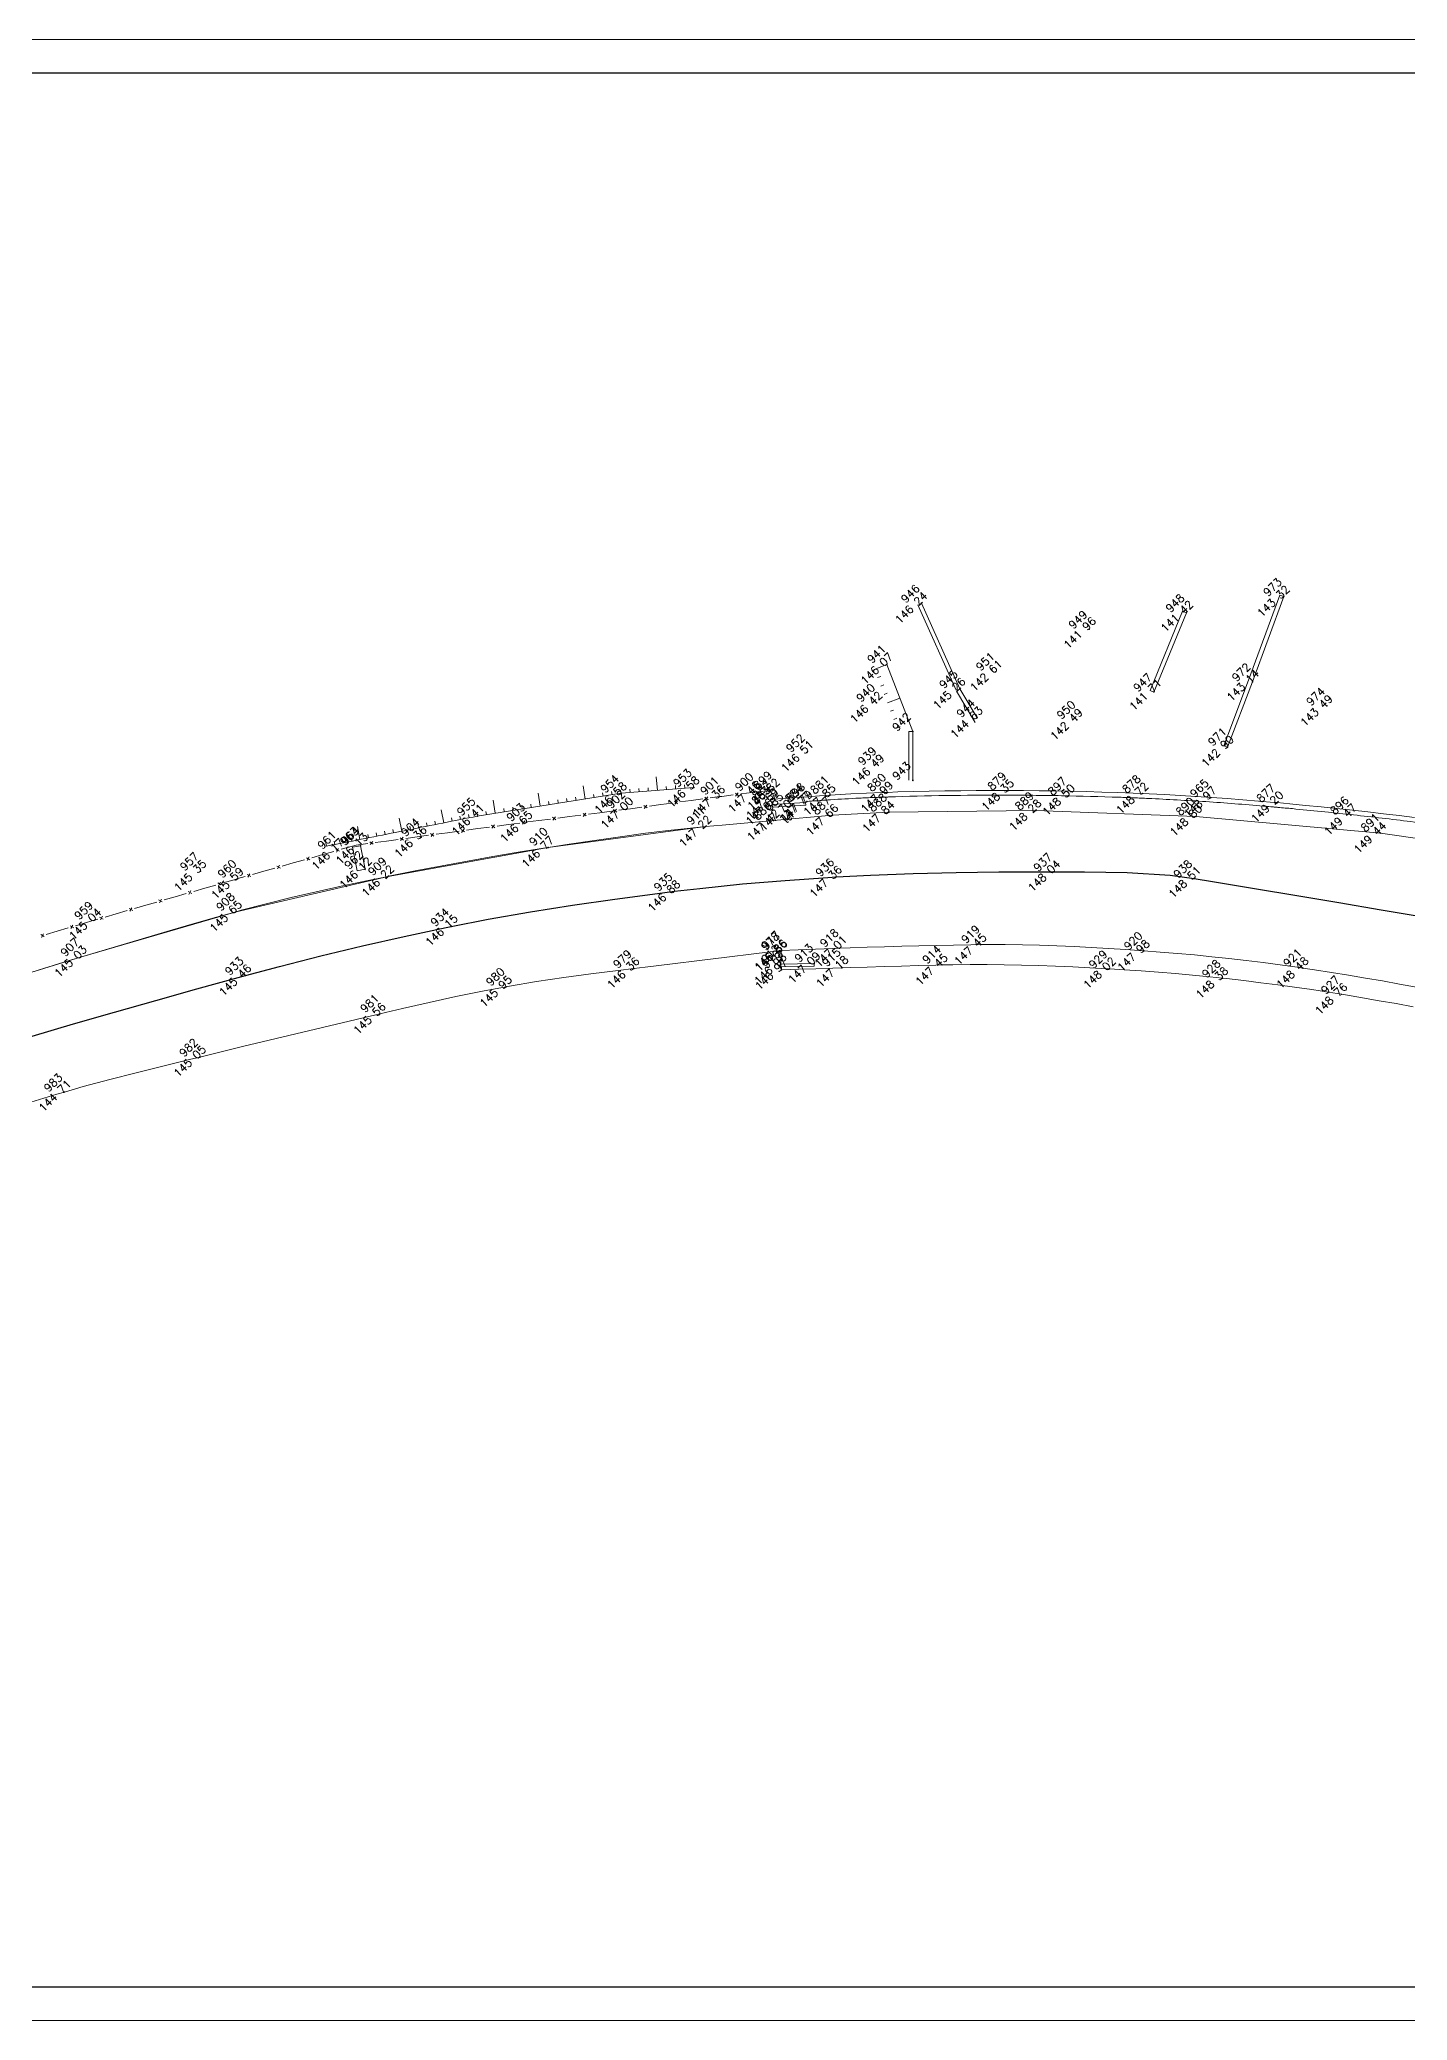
# Model space of a CAD drawing. Header units: millimetres. Extents: x -16 to 1007, y 828 to 1356.
# Drawn here: x 635.6 to 738.1, y 828 to 976.5 of the extents above; entities that cross this region are included whole.
import ezdxf
from ezdxf.enums import TextEntityAlignment as Align

# ---------------------------------------------------------------- set-up
doc = ezdxf.new("R2010")
doc.units = ezdxf.units.MM
doc.header["$LTSCALE"] = 4
for name, pattern in [('CONTINUOUS1', [0, 0, 0]), ('DASHED', [0.75, 0.5, -0.25]), ('DGN2', [8.182077, 4.091038, -4.091038]), ('DGN4', [16.364154, 8.182077, -4.091038, 0, -4.091038])]:
    doc.linetypes.add(name, pattern=pattern)
doc.layers.get('0').update_dxf_attribs({"linetype": 'CONTINUOUS1', "lineweight": 0})
for name, color, linetype, lineweight, true_color in [('1', 1, 'DASHED', 0, 0xff0000), ('52', 2, 'CONTINUOUS1', 0, 0xffff00), ('53', 3, 'CONTINUOUS1', 0, 0x00ff00), ('8', 1, 'CONTINUOUS1', 0, 0xff0000)]:
    doc.layers.add(name, color=color, linetype=linetype, lineweight=lineweight, true_color=true_color)
for name, color, linetype, lineweight in [('10', 7, 'CONTINUOUS1', 0), ('12', 7, 'CONTINUOUS1', 0), ('13', 7, 'CONTINUOUS1', 0), ('2', 7, 'CONTINUOUS1', 0), ('4', 7, 'CONTINUOUS1', 0), ('Level 17', 7, 'Continuous', 0), ('Level 22', 7, 'Continuous', 0)]:
    doc.layers.add(name, color=color, linetype=linetype, lineweight=lineweight)
doc.styles.get("Standard").update_dxf_attribs({"font": 'txt_____.ttf'})

msp = doc.modelspace()

# ---------------------------------------------------------------- linework, layer by layer
at = {"linetype": 'Continuous', "lineweight": 0}
for p, q in [((704.56, 927.82), (701.69, 934.24)), ((705.86, 925.65), (704.56, 927.82)), ((701.04, 924.62), (701.04, 920.96))]:
    msp.add_line(p, q, dxfattribs=at)
for points in [[(724.64, 923.45), (726.5, 928.35), (728.85, 934.73)], [(719.12, 927.58), (721.55, 933.53)]]:
    msp.add_lwpolyline(points, dxfattribs=at)
at = {"layer": '1', "linetype": 'DGN2', "lineweight": 0}
for p, q in [((704.28, 927.71), (701.42, 934.12)), ((705.72, 925.29), (704.31, 927.65)), ((700.74, 924.62), (700.74, 920.96))]:
    msp.add_line(p, q, dxfattribs=at)
for points in [[(724.36, 923.55), (726.22, 928.46), (728.57, 934.84)], [(718.84, 927.7), (721.27, 933.65)]]:
    msp.add_lwpolyline(points, dxfattribs=at)
at = {"layer": '1', "linetype": 'Continuous', "lineweight": 0}
for points in [[(728.85, 934.73), (728.57, 934.84)], [(721.55, 933.53), (721.27, 933.65)], [(719.12, 927.58), (718.84, 927.7)], [(701.04, 924.62), (700.74, 924.62)], [(724.64, 923.45), (724.36, 923.55)]]:
    msp.add_lwpolyline(points, dxfattribs=at)
at = {"layer": '10', "linetype": 'Continuous', "lineweight": 0}
for p, q in [((683.4, 919.2), (683.16, 919.39)), ((683.19, 919.17), (683.38, 919.42)), ((685.69, 919.51), (685.44, 919.7)), ((685.47, 919.48), (685.66, 919.73)), ((687.97, 919.81), (687.73, 920)), ((687.75, 919.78), (687.94, 920.03)), ((690.26, 920.11), (690.01, 920.29)), ((690.04, 920.08), (690.23, 920.32)), ((671.98, 917.71), (671.73, 917.9)), ((671.76, 917.68), (671.95, 917.93)), ((674.27, 918), (674.02, 918.19)), ((674.05, 917.97), (674.24, 918.22)), ((676.55, 918.29), (676.31, 918.48)), ((676.33, 918.26), (676.52, 918.51)), ((678.84, 918.58), (678.59, 918.77)), ((678.62, 918.56), (678.81, 918.8)), ((681.12, 918.89), (680.87, 919.08)), ((680.9, 918.86), (681.09, 919.11)), ((660.57, 916.17), (660.32, 916.35)), ((660.35, 916.14), (660.54, 916.38)), ((662.85, 916.47), (662.6, 916.66)), ((662.63, 916.44), (662.82, 916.69)), ((665.13, 916.78), (664.88, 916.97)), ((664.91, 916.75), (665.1, 917)), ((667.42, 917.09), (667.17, 917.28)), ((667.2, 917.06), (667.39, 917.31)), ((669.7, 917.4), (669.45, 917.59)), ((669.48, 917.37), (669.67, 917.62)), ((655.83, 915.01), (655.56, 915.16)), ((655.62, 914.95), (655.77, 915.22)), ((658.04, 915.64), (657.77, 915.79)), ((657.83, 915.58), (657.98, 915.85)), ((648.97, 913.05), (649.12, 913.33)), ((651.39, 913.75), (651.12, 913.9)), ((651.18, 913.69), (651.33, 913.96)), ((653.61, 914.38), (653.34, 914.53)), ((653.4, 914.32), (653.55, 914.59)), ((644.75, 911.84), (644.48, 911.99)), ((644.54, 911.78), (644.69, 912.05)), ((646.97, 912.48), (646.69, 912.63)), ((646.75, 912.41), (646.9, 912.69)), ((649.18, 913.12), (648.91, 913.27)), ((640.33, 910.56), (640.05, 910.71)), ((640.11, 910.5), (640.26, 910.77)), ((642.54, 911.2), (642.27, 911.35)), ((642.33, 911.14), (642.48, 911.41)), ((635.91, 909.24), (635.64, 909.39)), ((635.7, 909.18), (635.85, 909.45)), ((638.12, 909.9), (637.84, 910.05)), ((637.91, 909.84), (638.05, 910.11)), ((691.14, 907.17), (691.16, 908.2)), ((691.19, 906.97), (691.2, 906.76))]:
    msp.add_line(p, q, dxfattribs=at)
for points in [[(682.14, 919.14), (683, 919.26)], [(683.57, 919.34), (684.42, 919.45)], [(684.42, 919.45), (685.28, 919.57)], [(685.85, 919.65), (686.53, 919.74), (686.71, 919.76)], [(686.71, 919.76), (687.56, 919.87)], [(688.13, 919.94), (688.99, 920.05)], [(688.99, 920.05), (689.17, 920.07), (689.85, 920.16)], [(690.42, 920.24), (690.62, 920.27)], [(738.67, 918.18), (737.5, 918.32), (736.33, 918.46), (735.17, 918.6), (734, 918.72), (732.83, 918.85), (731.65, 918.97), (730.48, 919.08), (729.31, 919.2), (728.36, 919.29), (728.14, 919.31), (726.97, 919.41), (725.79, 919.5), (724.62, 919.6), (723.45, 919.68), (722.27, 919.76), (721.1, 919.83), (719.92, 919.89), (718.75, 919.95), (718.27, 919.97), (717.57, 920), (716.39, 920.04), (715.22, 920.08), (714.04, 920.12), (712.86, 920.14), (711.69, 920.17), (710.51, 920.18), (709.33, 920.19), (708.19, 920.2), (708.16, 920.2), (706.98, 920.2), (705.8, 920.19), (704.63, 920.18), (703.45, 920.17), (702.27, 920.15), (701.1, 920.12), (699.92, 920.09), (699.13, 920.06), (698.74, 920.04), (697.57, 920), (696.39, 919.94), (695.22, 919.87), (694.82, 919.84), (694.04, 919.79), (692.87, 919.71), (691.7, 919.63), (690.52, 919.55), (690.52, 919.55), (690.52, 919.55)], [(670.72, 917.65), (671.57, 917.76)], [(672.14, 917.84), (673, 917.95)], [(673, 917.95), (673.86, 918.06)], [(674.43, 918.13), (675.29, 918.24)], [(675.29, 918.24), (676.14, 918.35)], [(676.71, 918.42), (677.57, 918.53)], [(677.57, 918.53), (678.43, 918.64)], [(679, 918.72), (679.57, 918.79), (679.86, 918.83)], [(679.86, 918.83), (680.71, 918.94)], [(681.28, 919.02), (682.14, 919.14)], [(690.59, 917.95), (695.02, 918.34), (699.23, 918.58), (710.25, 918.7), (722.27, 918.26), (736.1, 917.01), (748.97, 915.14), (755.19, 913.93), (759.25, 913.17)], [(631.23, 905.42), (638.63, 907.7), (650.3, 911.11), (661.69, 913.76), (673.7, 915.93), (685.5, 917.49)], [(660.73, 916.3), (661.58, 916.41)], [(661.58, 916.41), (662.44, 916.53)], [(663.01, 916.61), (663.87, 916.72)], [(663.87, 916.72), (664.72, 916.84)], [(665.29, 916.92), (666.15, 917.03)], [(666.15, 917.03), (667.01, 917.15)], [(667.58, 917.22), (668.43, 917.34)], [(668.43, 917.34), (669.29, 917.46)], [(669.86, 917.53), (670.72, 917.65)], [(653.75, 914.53), (654.58, 914.77)], [(654.58, 914.77), (655.41, 915)], [(655.97, 915.16), (656.8, 915.4)], [(656.8, 915.4), (657.63, 915.63)], [(658.18, 915.79), (659.02, 916.03)], [(659.02, 916.03), (659.3, 916.11)], [(659.3, 916.11), (660.16, 916.22)], [(649.32, 913.27), (650.15, 913.51)], [(650.15, 913.51), (650.42, 913.59), (650.98, 913.75)], [(651.53, 913.9), (652.37, 914.14)], [(652.37, 914.14), (653.2, 914.38)], [(643.51, 911.59), (644.34, 911.83)], [(644.89, 911.99), (645.72, 912.23)], [(645.72, 912.23), (646.55, 912.47)], [(647.11, 912.63), (647.94, 912.87)], [(647.94, 912.87), (648.77, 913.11)], [(638.26, 910.06), (639.08, 910.31)], [(639.08, 910.31), (639.71, 910.49), (639.91, 910.55)], [(640.47, 910.71), (641.3, 910.95)], [(641.3, 910.95), (642.13, 911.19)], [(642.68, 911.35), (643.51, 911.59)], [(636.05, 909.4), (636.88, 909.65)], [(636.88, 909.65), (637.7, 909.89)], [(691.16, 908.2), (692.45, 908.25), (693.74, 908.3), (695.04, 908.35), (695.55, 908.37), (696.33, 908.4), (697.62, 908.44), (698.91, 908.48), (700.21, 908.52), (701.5, 908.55), (702.79, 908.58), (704.08, 908.6), (705.38, 908.63), (706.13, 908.64), (706.67, 908.65), (707.96, 908.65), (709.26, 908.63), (710.55, 908.6), (711.84, 908.55), (713.13, 908.5), (714.42, 908.43), (715.72, 908.35), (717.01, 908.27), (718.3, 908.18), (718.37, 908.17), (719.59, 908.08), (720.88, 907.98), (722.17, 907.87), (723.46, 907.74), (724.74, 907.61), (726.03, 907.46), (727.31, 907.3), (728.59, 907.13), (729.87, 906.95), (730.29, 906.89), (731.15, 906.75), (732.43, 906.55), (733.71, 906.35), (734.99, 906.13), (736.27, 905.92), (737.54, 905.69), (738.81, 905.45)], [(738.56, 903.99), (737.29, 904.22), (736.02, 904.44), (734.76, 904.66), (733.49, 904.87), (733.19, 904.92), (732.22, 905.07), (730.95, 905.27), (729.67, 905.45), (728.4, 905.63), (727.13, 905.79), (725.85, 905.95), (724.57, 906.1), (724.25, 906.13), (723.3, 906.23), (722.02, 906.36), (720.74, 906.48), (719.46, 906.58), (718.17, 906.68), (716.89, 906.76), (715.78, 906.83), (715.61, 906.84), (714.32, 906.9), (713.04, 906.97), (711.75, 907.02), (710.47, 907.07), (709.18, 907.11), (707.9, 907.14), (706.61, 907.16), (705.33, 907.16), (704.04, 907.14), (703.23, 907.12), (702.76, 907.11), (701.47, 907.07), (700.19, 907.04), (698.9, 907), (697.62, 906.96), (696.34, 906.92), (695.7, 906.9), (695.05, 906.88), (693.77, 906.84), (692.48, 906.8), (691.2, 906.76), (691.2, 906.76), (691.2, 906.76)]]:
    msp.add_lwpolyline(points, dxfattribs=at)
at = {"layer": '10', "linetype": 'Continuous', "lineweight": 13}
for points in [[(690.59, 917.95), (688.67, 917.78), (686.75, 917.61), (685.5, 917.49), (684.83, 917.43), (682.91, 917.23), (680.99, 916.99), (679.08, 916.73), (677.17, 916.46), (675.26, 916.17), (673.7, 915.93), (673.35, 915.87), (671.44, 915.57), (669.54, 915.25), (667.64, 914.91), (665.74, 914.56), (663.85, 914.19), (661.96, 913.82), (661.69, 913.76), (660.06, 913.43), (658.18, 913.03), (656.29, 912.61), (654.41, 912.18), (652.54, 911.71), (650.67, 911.22), (650.3, 911.11), (648.81, 910.69), (646.96, 910.17), (645.1, 909.63), (643.25, 909.08), (641.4, 908.53), (639.55, 907.98), (638.63, 907.7), (637.71, 907.42), (635.86, 906.85), (634.02, 906.29)], [(634.89, 896.83), (636.86, 897.42), (637.42, 897.59), (638.83, 898), (640.81, 898.53), (642.8, 899.04), (644.79, 899.53), (646.79, 900.02), (647.56, 900.21), (648.78, 900.51), (650.78, 901), (652.77, 901.48), (654.77, 901.96), (656.77, 902.44), (658.76, 902.91), (660.76, 903.38), (661.07, 903.46), (662.76, 903.85), (664.76, 904.31), (666.77, 904.75), (668.78, 905.16), (670.54, 905.49), (670.8, 905.53), (672.83, 905.87), (674.86, 906.17), (676.89, 906.45), (678.93, 906.71), (680.11, 906.86), (680.97, 906.96), (683.01, 907.21), (685.04, 907.45), (687.08, 907.7), (689.12, 907.95), (691.16, 908.2), (691.16, 908.2), (691.16, 908.2)]]:
    msp.add_lwpolyline(points, dxfattribs=at)
at = {"layer": '10', "linetype": 'DGN4', "lineweight": 30}
msp.add_lwpolyline([(635.01, 901.79), (638.09, 902.7), (641.17, 903.58), (644.26, 904.46), (647.35, 905.32), (650.45, 906.17), (650.99, 906.32), (653.55, 907.01), (656.65, 907.8), (659.77, 908.54), (662.9, 909.25), (666.04, 909.92), (666.42, 910), (669.2, 910.54), (672.36, 911.1), (675.52, 911.61), (678.7, 912.06), (681.88, 912.48), (683.16, 912.64), (685.07, 912.86), (688.26, 913.19), (691.46, 913.46), (694.66, 913.68), (695.29, 913.72), (697.86, 913.85), (701.07, 913.97), (704.28, 914.05), (707.49, 914.09), (710.7, 914.1), (711.62, 914.1), (713.91, 914.1), (717.12, 914.06), (720.33, 913.85), (722.13, 913.61), (723.5, 913.38), (726.66, 912.85), (729.83, 912.32), (732.99, 911.79), (736.16, 911.26), (739.32, 910.73)], dxfattribs=at)
at = {"layer": '10', "color": 6, "linetype": 'Continuous', "lineweight": 0, "true_color": 0xff00ff}
msp.add_open_spline([(757, 914.7), (756.75, 914.76), (756.33, 914.87), (755.83, 914.99), (755.52, 915.07), (755.36, 915.1), (755.29, 915.12), (755.25, 915.13), (755.23, 915.14), (755.22, 915.14), (755.22, 915.14), (755.21, 915.14), (754.51, 915.31), (753.81, 915.46), (752.4, 915.73), (751.69, 915.85), (750.62, 916.03), (750.26, 916.09), (749.73, 916.18), (749.55, 916.21), (749.35, 916.25), (749.33, 916.25), (749.28, 916.26), (749.26, 916.26), (749.19, 916.27), (749.06, 916.3), (748.93, 916.32), (748.12, 916.46), (747.41, 916.57), (745.27, 916.92), (743.85, 917.14), (742.37, 917.34), (742.33, 917.35), (742.24, 917.36), (742.1, 917.38), (741.79, 917.42), (741.16, 917.51), (739.91, 917.68), (738.83, 917.81), (736.68, 918.08), (735.25, 918.24), (732.38, 918.55), (730.94, 918.7), (729.14, 918.87), (728.78, 918.9), (728.37, 918.94), (728.33, 918.94), (728.24, 918.95), (728.1, 918.96), (727.79, 918.99), (726.8, 919.08), (725.9, 919.15), (723.74, 919.32), (722.3, 919.41), (720.14, 919.53), (719.42, 919.57), (718.51, 919.61), (718.33, 919.62), (717.97, 919.63), (717.43, 919.66), (716.89, 919.68), (715.08, 919.74), (713.64, 919.78), (711.48, 919.82), (710.75, 919.83), (709.67, 919.84), (709.13, 919.85), (708.59, 919.85), (708.32, 919.85), (708.23, 919.85), (708.04, 919.85), (707.95, 919.85), (704.97, 919.85), (702.08, 919.82), (699.18, 919.71), (699.15, 919.71), (699.11, 919.71), (699.04, 919.71), (698.88, 919.7), (698.75, 919.7), (698.48, 919.69), (698.3, 919.68), (697.75, 919.66), (697.39, 919.64), (696.31, 919.59), (695.59, 919.55), (694.87, 919.5), (694.86, 919.5), (694.85, 919.5), (694.85, 919.5), (694.83, 919.5), (694.8, 919.5), (694.72, 919.49), (694.56, 919.48), (694.24, 919.46), (693.74, 919.42), (693.33, 919.39), (693.1, 919.38)], degree=3, knots=[0, 0, 0, 0, 0.011721, 0.020147, 0.02436, 0.026467, 0.02752, 0.028047, 0.02831, 0.028442, 0.028442, 0.028573, 0.028573, 0.062279, 0.062279, 0.095984, 0.095984, 0.112837, 0.112837, 0.121264, 0.121264, 0.122317, 0.122317, 0.12337, 0.12337, 0.125477, 0.12969, 0.12969, 0.163395, 0.163395, 0.230806, 0.230806, 0.232913, 0.232913, 0.23502, 0.239233, 0.247659, 0.264512, 0.298217, 0.298217, 0.365628, 0.365628, 0.433039, 0.433039, 0.449892, 0.449892, 0.451999, 0.451999, 0.454105, 0.458319, 0.466745, 0.50045, 0.50045, 0.567861, 0.567861, 0.601567, 0.601567, 0.609993, 0.609993, 0.61842, 0.635273, 0.635273, 0.702684, 0.702684, 0.736389, 0.736389, 0.753242, 0.761668, 0.761668, 0.765881, 0.765881, 0.770095, 0.770095, 0.904917, 0.904917, 0.90597, 0.90597, 0.907023, 0.90913, 0.913343, 0.913343, 0.921769, 0.921769, 0.938622, 0.938622, 0.972328, 0.972328, 0.972591, 0.972591, 0.972854, 0.972854, 0.973381, 0.974434, 0.976541, 0.980754, 0.98918, 1, 1, 1, 1], dxfattribs=at)
at = {"layer": '12', "linetype": 'Continuous', "lineweight": 0}
msp.add_lwpolyline([(691.45, 918.62, 1), (691.5, 918.67, 1), (691.45, 918.62, 1)], format="xyb", dxfattribs=at)
at = {"layer": '13', "linetype": 'Continuous', "lineweight": 0}
for points in [[(701.67, 934.22, 1), (701.71, 934.26, 1), (701.67, 934.22, 1)], [(728.84, 934.71, 1), (728.87, 934.75, 1), (728.84, 934.71, 1)], [(721.53, 933.52, 1), (721.57, 933.55, 1), (721.53, 933.52, 1)], [(714.25, 932.27, 1), (714.29, 932.31, 1), (714.25, 932.27, 1)], [(699.06, 929.63, 1), (699.1, 929.66, 1), (699.06, 929.63, 1)], [(707.23, 929.07, 1), (707.27, 929.1, 1), (707.23, 929.07, 1)], [(726.49, 928.33, 1), (726.52, 928.37, 1), (726.49, 928.33, 1)], [(698.3, 926.76, 1), (698.33, 926.79, 1), (698.3, 926.76, 1)], [(704.54, 927.8, 1), (704.57, 927.84, 1), (704.54, 927.8, 1)], [(719.1, 927.57, 1), (719.14, 927.6, 1), (719.1, 927.57, 1)], [(705.84, 925.63, 1), (705.87, 925.67, 1), (705.84, 925.63, 1)], [(713.32, 925.48, 1), (713.36, 925.51, 1), (713.32, 925.48, 1)], [(732.07, 926.52, 1), (732.11, 926.55, 1), (732.07, 926.52, 1)], [(693.06, 923.03, 1), (693.1, 923.06, 1), (693.06, 923.03, 1)], [(724.63, 923.43, 1), (724.66, 923.46, 1), (724.63, 923.43, 1)], [(698.44, 922.06, 1), (698.47, 922.09, 1), (698.44, 922.06, 1)], [(679.14, 919.97, 1), (679.18, 920.01, 1), (679.14, 919.97, 1)], [(684.59, 920.41, 1), (684.63, 920.45, 1), (684.59, 920.41, 1)], [(686.51, 919.72, 1), (686.55, 919.76, 1), (686.51, 919.72, 1)], [(689.15, 920.05, 1), (689.19, 920.08, 1), (689.15, 920.05, 1)], [(690.5, 919.53, 1), (690.54, 919.56, 1), (690.5, 919.53, 1)], [(690.6, 920.25, 1), (690.64, 920.28, 1), (690.6, 920.25, 1)], [(692.97, 919.28, 1), (693.01, 919.31, 1), (692.97, 919.28, 1)], [(693.08, 919.36, 1), (693.12, 919.39, 1), (693.08, 919.36, 1)], [(694.8, 919.83, 1), (694.84, 919.86, 1), (694.8, 919.83, 1)], [(699.11, 920.04, 1), (699.15, 920.07, 1), (699.11, 920.04, 1)], [(708.17, 920.18, 1), (708.21, 920.21, 1), (708.17, 920.18, 1)], [(712.7, 919.78, 1), (712.73, 919.82, 1), (712.7, 919.78, 1)], [(718.26, 919.95, 1), (718.29, 919.99, 1), (718.26, 919.95, 1)], [(723.35, 919.64, 1), (723.38, 919.68, 1), (723.35, 919.64, 1)], [(728.34, 919.27, 1), (728.38, 919.3, 1), (728.34, 919.27, 1)], [(668.37, 918.26, 1), (668.4, 918.3, 1), (668.37, 918.26, 1)], [(672.06, 917.81, 1), (672.09, 917.85, 1), (672.06, 917.81, 1)], [(679.55, 918.77, 1), (679.59, 918.81, 1), (679.55, 918.77, 1)], [(690.47, 919.12, 1), (690.51, 919.15, 1), (690.47, 919.12, 1)], [(690.57, 917.94, 1), (690.61, 917.97, 1), (690.57, 917.94, 1)], [(691.46, 918.63, 1), (691.49, 918.66, 1), (691.46, 918.63, 1)], [(695, 918.32, 1), (695.03, 918.36, 1), (695, 918.32, 1)], [(699.21, 918.56, 1), (699.25, 918.6, 1), (699.21, 918.56, 1)], [(710.23, 918.68, 1), (710.27, 918.72, 1), (710.23, 918.68, 1)], [(722.25, 918.24, 1), (722.29, 918.28, 1), (722.25, 918.24, 1)], [(733.86, 918.34, 1), (733.9, 918.38, 1), (733.86, 918.34, 1)], [(664.14, 916.68, 1), (664.18, 916.71, 1), (664.14, 916.68, 1)], [(685.48, 917.48, 1), (685.51, 917.51, 1), (685.48, 917.48, 1)], [(736.09, 916.99, 1), (736.12, 917.03, 1), (736.09, 916.99, 1)], [(657.85, 915.68, 1), (657.89, 915.72, 1), (657.85, 915.68, 1)], [(659.61, 916.04, 1), (659.64, 916.08, 1), (659.61, 916.04, 1)], [(673.68, 915.91, 1), (673.72, 915.95, 1), (673.68, 915.91, 1)], [(647.61, 914.14, 1), (647.64, 914.18, 1), (647.61, 914.14, 1)], [(650.4, 913.57, 1), (650.43, 913.6, 1), (650.4, 913.57, 1)], [(659.94, 914.27, 1), (659.98, 914.3, 1), (659.94, 914.27, 1)], [(661.68, 913.75, 1), (661.71, 913.78, 1), (661.68, 913.75, 1)], [(695.27, 913.7, 1), (695.31, 913.74, 1), (695.27, 913.7, 1)], [(711.61, 914.08, 1), (711.64, 914.12, 1), (711.61, 914.08, 1)], [(722.11, 913.59, 1), (722.15, 913.62, 1), (722.11, 913.59, 1)], [(683.14, 912.62, 1), (683.17, 912.65, 1), (683.14, 912.62, 1)], [(639.69, 910.48, 1), (639.73, 910.51, 1), (639.69, 910.48, 1)], [(650.28, 911.1, 1), (650.32, 911.13, 1), (650.28, 911.1, 1)], [(666.4, 909.98, 1), (666.43, 910.01, 1), (666.4, 909.98, 1)], [(638.62, 907.68, 1), (638.65, 907.72, 1), (638.62, 907.68, 1)], [(691.14, 908.18, 1), (691.18, 908.21, 1), (691.14, 908.18, 1)], [(691.17, 908.15, 1), (691.21, 908.19, 1), (691.17, 908.15, 1)], [(695.53, 908.35, 1), (695.57, 908.38, 1), (695.53, 908.35, 1)], [(706.11, 908.62, 1), (706.15, 908.66, 1), (706.11, 908.62, 1)], [(718.35, 908.16, 1), (718.38, 908.19, 1), (718.35, 908.16, 1)], [(650.97, 906.3, 1), (651.01, 906.34, 1), (650.97, 906.3, 1)], [(680.09, 906.84, 1), (680.13, 906.87, 1), (680.09, 906.84, 1)], [(691.12, 907.15, 1), (691.15, 907.19, 1), (691.12, 907.15, 1)], [(691.18, 906.74, 1), (691.21, 906.78, 1), (691.18, 906.74, 1)], [(693.62, 907.22, 1), (693.66, 907.25, 1), (693.62, 907.22, 1)], [(695.69, 906.88, 1), (695.72, 906.92, 1), (695.69, 906.88, 1)], [(703.21, 907.11, 1), (703.24, 907.14, 1), (703.21, 907.11, 1)], [(715.76, 906.81, 1), (715.79, 906.85, 1), (715.76, 906.81, 1)], [(724.23, 906.11, 1), (724.27, 906.15, 1), (724.23, 906.11, 1)], [(730.27, 906.87, 1), (730.3, 906.9, 1), (730.27, 906.87, 1)], [(670.53, 905.47, 1), (670.56, 905.5, 1), (670.53, 905.47, 1)], [(733.18, 904.9, 1), (733.21, 904.93, 1), (733.18, 904.9, 1)], [(661.06, 903.44, 1), (661.09, 903.47, 1), (661.06, 903.44, 1)], [(647.55, 900.19, 1), (647.58, 900.23, 1), (647.55, 900.19, 1)], [(637.4, 897.57, 1), (637.43, 897.6, 1), (637.4, 897.57, 1)]]:
    msp.add_lwpolyline(points, format="xyb", dxfattribs=at)
at = {"layer": '2', "linetype": 'Continuous', "lineweight": 0}
for p, q in [((659.03, 915.95), (659.62, 916.06)), ((659.37, 914.17), (659.03, 915.95)), ((659.96, 914.29), (659.62, 916.06))]:
    msp.add_line(p, q, dxfattribs=at)
for points in [[(690.49, 919.14), (692.99, 919.29)], [(692.99, 919.29), (693.01, 919.09)], [(690.49, 919.14), (690.51, 918.94)], [(690.51, 918.94), (693.01, 919.09)], [(659.96, 914.29), (659.37, 914.17)], [(691.14, 907.17), (693.64, 907.24)], [(691.14, 907.17), (691.14, 906.97)], [(691.14, 906.97), (693.65, 907.04)], [(693.64, 907.24), (693.65, 907.04)]]:
    msp.add_lwpolyline(points, dxfattribs=at)
at = {"layer": '4', "linetype": 'Continuous', "lineweight": 0}
for p, q in [((679.16, 919.99), (668.38, 918.28)), ((684.61, 920.43), (679.16, 919.99))]:
    msp.add_line(p, q, dxfattribs=at)
for points in [[(699.08, 929.65), (698.15, 929.28)], [(699.08, 929.65), (701.04, 924.62)], [(698.63, 928.75), (698.39, 928.66)], [(698.87, 928.12), (698.64, 928.03)], [(699.12, 927.49), (698.88, 927.4)], [(700.06, 927.13), (699.13, 926.77)], [(699.6, 926.23), (699.37, 926.14)], [(699.85, 925.61), (699.62, 925.52)], [(700.09, 924.98), (699.86, 924.89)], [(681.88, 920.21), (681.8, 921.21)], [(669.73, 918.49), (669.57, 919.48)], [(673.1, 919.03), (672.94, 920.01)], [(673.77, 919.13), (673.73, 919.38)], [(674.45, 919.24), (674.41, 919.49)], [(675.12, 919.35), (675.08, 919.59)], [(675.79, 919.45), (675.75, 919.7)], [(676.47, 919.56), (676.31, 920.55)], [(677.14, 919.67), (677.1, 919.91)], [(677.81, 919.77), (677.77, 920.02)], [(678.49, 919.88), (678.45, 920.13)], [(679.84, 920.04), (679.82, 920.29)], [(680.52, 920.1), (680.5, 920.35)], [(681.2, 920.15), (681.18, 920.4)], [(682.57, 920.26), (682.55, 920.51)], [(683.25, 920.32), (683.23, 920.57)], [(683.93, 920.38), (683.91, 920.62)], [(668.38, 918.28), (668.06, 918.21), (667.74, 918.15), (667.41, 918.09), (667.09, 918.02), (666.77, 917.96), (666.44, 917.89), (666.12, 917.83), (665.8, 917.76), (665.48, 917.7), (665.15, 917.63), (664.83, 917.57), (664.51, 917.5), (664.18, 917.44), (663.86, 917.38), (663.54, 917.31), (663.21, 917.25), (662.89, 917.18), (662.73, 917.15), (662.57, 917.12), (662.24, 917.05), (661.92, 916.99), (661.6, 916.92), (661.27, 916.86), (660.95, 916.8), (660.84, 916.77), (660.63, 916.73), (660.3, 916.67), (659.98, 916.6), (659.66, 916.54), (659.33, 916.47), (659.01, 916.41), (658.69, 916.34), (658.36, 916.28), (658.04, 916.22), (657.72, 916.15), (657.39, 916.09), (657.07, 916.02), (657.07, 916.02), (657.07, 916.02)], [(662.73, 917.15), (662.53, 918.13)], [(664.61, 917.53), (664.56, 917.77)], [(665.24, 917.65), (665.19, 917.9)], [(665.87, 917.78), (665.67, 918.76)], [(666.5, 917.9), (666.45, 918.15)], [(667.13, 918.03), (667.08, 918.27)], [(667.76, 918.15), (667.71, 918.4)], [(669.06, 918.39), (669.02, 918.63)], [(670.4, 918.6), (670.37, 918.85)], [(671.08, 918.71), (671.04, 918.95)], [(671.75, 918.81), (671.71, 919.06)], [(672.43, 918.92), (672.39, 919.17)], [(657.07, 916.02), (657.02, 916.27)], [(657.7, 916.15), (657.65, 916.39)], [(658.33, 916.27), (658.28, 916.52)], [(658.96, 916.4), (658.91, 916.64)], [(659.58, 916.52), (659.39, 917.5)], [(660.21, 916.65), (660.16, 916.89)], [(660.84, 916.77), (660.79, 917.02)], [(661.47, 916.9), (661.42, 917.14)], [(662.1, 917.02), (662.05, 917.27)], [(663.36, 917.28), (663.31, 917.52)], [(663.98, 917.4), (663.94, 917.65)]]:
    msp.add_lwpolyline(points, dxfattribs=at)
at = {"layer": '52', "linetype": 'Continuous', "lineweight": 0}
for points in [[(689.15, 920.05, 1), (689.19, 920.08, 1), (689.15, 920.05, 1)], [(690.5, 919.53, 1), (690.54, 919.56, 1), (690.5, 919.53, 1)], [(690.6, 920.25, 1), (690.64, 920.28, 1), (690.6, 920.25, 1)], [(692.97, 919.28, 1), (693.01, 919.31, 1), (692.97, 919.28, 1)], [(693.08, 919.36, 1), (693.12, 919.39, 1), (693.08, 919.36, 1)], [(694.8, 919.83, 1), (694.84, 919.86, 1), (694.8, 919.83, 1)], [(699.11, 920.04, 1), (699.15, 920.07, 1), (699.11, 920.04, 1)], [(708.17, 920.18, 1), (708.21, 920.21, 1), (708.17, 920.18, 1)], [(712.7, 919.78, 1), (712.73, 919.82, 1), (712.7, 919.78, 1)], [(718.26, 919.95, 1), (718.29, 919.99, 1), (718.26, 919.95, 1)], [(728.34, 919.27, 1), (728.38, 919.3, 1), (728.34, 919.27, 1)], [(690.47, 919.12, 1), (690.51, 919.15, 1), (690.47, 919.12, 1)], [(690.57, 917.94, 1), (690.61, 917.97, 1), (690.57, 917.94, 1)], [(691.46, 918.63, 1), (691.49, 918.66, 1), (691.46, 918.63, 1)], [(695, 918.32, 1), (695.03, 918.36, 1), (695, 918.32, 1)], [(699.21, 918.56, 1), (699.25, 918.6, 1), (699.21, 918.56, 1)], [(710.23, 918.68, 1), (710.27, 918.72, 1), (710.23, 918.68, 1)], [(722.25, 918.24, 1), (722.29, 918.28, 1), (722.25, 918.24, 1)], [(733.86, 918.34, 1), (733.9, 918.38, 1), (733.86, 918.34, 1)], [(736.09, 916.99, 1), (736.12, 917.03, 1), (736.09, 916.99, 1)]]:
    msp.add_lwpolyline(points, format="xyb", dxfattribs=at)
at = {"layer": '53', "linetype": 'Continuous', "lineweight": 0}
for points in [[(701.67, 934.22, 1), (701.71, 934.26, 1), (701.67, 934.22, 1)], [(728.84, 934.71, 1), (728.87, 934.75, 1), (728.84, 934.71, 1)], [(721.53, 933.52, 1), (721.57, 933.55, 1), (721.53, 933.52, 1)], [(714.25, 932.27, 1), (714.29, 932.31, 1), (714.25, 932.27, 1)], [(699.06, 929.63, 1), (699.1, 929.66, 1), (699.06, 929.63, 1)], [(707.23, 929.07, 1), (707.27, 929.1, 1), (707.23, 929.07, 1)], [(726.49, 928.33, 1), (726.52, 928.37, 1), (726.49, 928.33, 1)], [(698.3, 926.76, 1), (698.33, 926.79, 1), (698.3, 926.76, 1)], [(704.54, 927.8, 1), (704.57, 927.84, 1), (704.54, 927.8, 1)], [(719.1, 927.57, 1), (719.14, 927.6, 1), (719.1, 927.57, 1)], [(705.84, 925.63, 1), (705.87, 925.67, 1), (705.84, 925.63, 1)], [(713.32, 925.48, 1), (713.36, 925.51, 1), (713.32, 925.48, 1)], [(732.07, 926.52, 1), (732.11, 926.55, 1), (732.07, 926.52, 1)], [(701.02, 924.61, 1), (701.06, 924.64, 1), (701.02, 924.61, 1)], [(693.06, 923.03, 1), (693.1, 923.06, 1), (693.06, 923.03, 1)], [(724.63, 923.43, 1), (724.66, 923.46, 1), (724.63, 923.43, 1)], [(698.44, 922.06, 1), (698.47, 922.09, 1), (698.44, 922.06, 1)], [(701.02, 920.94, 1), (701.06, 920.98, 1), (701.02, 920.94, 1)], [(679.14, 919.97, 1), (679.18, 920.01, 1), (679.14, 919.97, 1)], [(684.59, 920.41, 1), (684.63, 920.45, 1), (684.59, 920.41, 1)], [(686.51, 919.72, 1), (686.55, 919.76, 1), (686.51, 919.72, 1)], [(723.35, 919.64, 1), (723.38, 919.68, 1), (723.35, 919.64, 1)], [(668.37, 918.26, 1), (668.4, 918.3, 1), (668.37, 918.26, 1)], [(672.06, 917.81, 1), (672.09, 917.85, 1), (672.06, 917.81, 1)], [(679.55, 918.77, 1), (679.59, 918.81, 1), (679.55, 918.77, 1)], [(664.14, 916.68, 1), (664.18, 916.71, 1), (664.14, 916.68, 1)], [(685.48, 917.48, 1), (685.51, 917.51, 1), (685.48, 917.48, 1)], [(657.85, 915.68, 1), (657.89, 915.72, 1), (657.85, 915.68, 1)], [(659.61, 916.04, 1), (659.64, 916.08, 1), (659.61, 916.04, 1)], [(673.68, 915.91, 1), (673.72, 915.95, 1), (673.68, 915.91, 1)], [(647.61, 914.14, 1), (647.64, 914.18, 1), (647.61, 914.14, 1)], [(650.4, 913.57, 1), (650.43, 913.6, 1), (650.4, 913.57, 1)], [(659.94, 914.27, 1), (659.98, 914.3, 1), (659.94, 914.27, 1)], [(661.68, 913.75, 1), (661.71, 913.78, 1), (661.68, 913.75, 1)], [(695.27, 913.7, 1), (695.31, 913.74, 1), (695.27, 913.7, 1)], [(711.61, 914.08, 1), (711.64, 914.12, 1), (711.61, 914.08, 1)], [(722.11, 913.59, 1), (722.15, 913.62, 1), (722.11, 913.59, 1)], [(683.14, 912.62, 1), (683.17, 912.65, 1), (683.14, 912.62, 1)], [(639.69, 910.48, 1), (639.73, 910.51, 1), (639.69, 910.48, 1)], [(650.28, 911.1, 1), (650.32, 911.13, 1), (650.28, 911.1, 1)], [(666.4, 909.98, 1), (666.43, 910.01, 1), (666.4, 909.98, 1)], [(638.62, 907.68, 1), (638.65, 907.72, 1), (638.62, 907.68, 1)], [(691.14, 908.18, 1), (691.18, 908.21, 1), (691.14, 908.18, 1)], [(691.17, 908.15, 1), (691.21, 908.19, 1), (691.17, 908.15, 1)], [(695.53, 908.35, 1), (695.57, 908.38, 1), (695.53, 908.35, 1)], [(706.11, 908.62, 1), (706.15, 908.66, 1), (706.11, 908.62, 1)], [(718.35, 908.16, 1), (718.38, 908.19, 1), (718.35, 908.16, 1)], [(650.97, 906.3, 1), (651.01, 906.34, 1), (650.97, 906.3, 1)], [(680.09, 906.84, 1), (680.13, 906.87, 1), (680.09, 906.84, 1)], [(691.12, 907.15, 1), (691.15, 907.19, 1), (691.12, 907.15, 1)], [(691.18, 906.74, 1), (691.21, 906.78, 1), (691.18, 906.74, 1)], [(693.62, 907.22, 1), (693.66, 907.25, 1), (693.62, 907.22, 1)], [(695.69, 906.88, 1), (695.72, 906.92, 1), (695.69, 906.88, 1)], [(703.21, 907.11, 1), (703.24, 907.14, 1), (703.21, 907.11, 1)], [(715.76, 906.81, 1), (715.79, 906.85, 1), (715.76, 906.81, 1)], [(724.23, 906.11, 1), (724.27, 906.15, 1), (724.23, 906.11, 1)], [(730.27, 906.87, 1), (730.3, 906.9, 1), (730.27, 906.87, 1)], [(670.53, 905.47, 1), (670.56, 905.5, 1), (670.53, 905.47, 1)], [(733.18, 904.9, 1), (733.21, 904.93, 1), (733.18, 904.9, 1)], [(661.06, 903.44, 1), (661.09, 903.47, 1), (661.06, 903.44, 1)], [(647.55, 900.19, 1), (647.58, 900.23, 1), (647.55, 900.19, 1)], [(637.4, 897.57, 1), (637.43, 897.6, 1), (637.4, 897.57, 1)]]:
    msp.add_lwpolyline(points, format="xyb", dxfattribs=at)
at = {"layer": '8', "linetype": 'Continuous', "lineweight": 0}
msp.add_lwpolyline([(723.35, 919.64, 1), (723.38, 919.68, 1), (723.35, 919.64, 1)], format="xyb", dxfattribs=at)
at = {"layer": 'Level 17', "color": 7, "linetype": 'Continuous', "lineweight": 0}
msp.add_line((1006.56, 976.49), (531.56, 976.49), dxfattribs=at)
msp.add_lwpolyline([(1006.56, 827.99), (531.56, 827.99)], dxfattribs=at)
at = {"layer": 'Level 22', "color": 7, "linetype": 'Continuous', "lineweight": 30}
for p, q in [((546.56, 973.99), (704.28, 973.99)), ((701.55, 973.99), (1004.06, 973.99))]:
    msp.add_line(p, q, dxfattribs=at)
msp.add_lwpolyline([(1004.06, 830.49), (546.56, 830.49)], dxfattribs=at)

# ---------------------------------------------------------------- texts
at = {"layer": '12', "linetype": 'Continuous', "lineweight": 0}
msp.add_text('tel', height=0.5, rotation=44, dxfattribs=at).set_placement((691.87, 917.98), align=Align.CENTER)
at = {"layer": '13', "linetype": 'Continuous', "lineweight": 0}
for s, p in [('146 24 ', (701.27, 933.83)), ('141 42 ', (721.2, 933.19)), ('143 32 ', (728.43, 934.32)), ('141 96 ', (713.91, 931.95)), ('146 07 ', (698.69, 929.27)), ('142 61 ', (706.89, 928.74)), ('145 26 ', (704.13, 927.41)), ('141 71 ', (718.84, 927.31)), ('143 14 ', (726.15, 928.01)), ('146 42 ', (697.89, 926.37)), ('143 49 ', (731.66, 926.12)), ('144 63 ', (705.43, 925.24)), ('142 49 ', (712.91, 925.09)), ('146 51 ', (692.73, 922.7)), ('142 90 ', (724.25, 923.07)), ('146 49 ', (698.03, 921.67)), ('146 58 ', (678.73, 919.58)), ('146 58 ', (684.18, 920.02)), ('147 46 ', (688.74, 919.66)), ('146 82 ', (690.19, 919.86)), ('147 99 ', (698.7, 919.65)), ('148 35 ', (707.76, 919.79)), ('148 72 ', (717.85, 919.56)), ('147 00 ', (679.21, 918.45)), ('147 36 ', (686.1, 919.33)), ('147 67 ', (690.07, 918.72)), ('147 69 ', (690.1, 919.14)), ('147 70 ', (691.09, 918.27)), ('147 77 ', (692.57, 918.88)), ('147 79 ', (692.67, 918.96)), ('147 85 ', (694.39, 919.43)), ('147 84 ', (698.81, 918.17)), ('148 28 ', (709.82, 918.29)), ('148 50 ', (712.33, 919.42)), ('148 97 ', (722.94, 919.25)), ('149 20 ', (727.97, 918.91)), ('149 47 ', (733.45, 917.95)), ('146 41 ', (668.03, 917.94)), ('146 65 ', (671.65, 917.42)), ('147 22 ', (685.07, 917.08)), ('147 42 ', (690.17, 917.54)), ('147 66 ', (694.59, 917.93)), ('148 80 ', (721.88, 917.89)), ('149 44 ', (735.68, 916.6)), ('146 17 ', (657.52, 915.36)), ('146 13 ', (659.33, 915.77)), ('146 36 ', (663.73, 916.29)), ('146 77 ', (673.27, 915.52)), ('145 35 ', (647.2, 913.75)), ('146 12 ', (659.61, 913.95)), ('148 04 ', (711.24, 913.73)), ('145 59 ', (649.99, 913.18)), ('146 22 ', (661.27, 913.35)), ('146 88 ', (682.73, 912.23)), ('147 36 ', (694.86, 913.31)), ('148 51 ', (721.78, 913.26)), ('145 65 ', (649.87, 910.7)), ('145 04 ', (639.32, 910.12)), ('146 15 ', (666.06, 909.65)), ('146 86 ', (690.73, 907.79)), ('146 86 ', (690.77, 907.76)), ('147 01 ', (695.23, 908.06)), ('147 45 ', (705.71, 908.23)), ('147 98 ', (717.94, 907.76)), ('145 03 ', (638.24, 907.32)), ('146 36 ', (679.68, 906.45)), ('146 98 ', (690.71, 906.76)), ('146 97 ', (690.77, 906.35)), ('147 09 ', (693.25, 906.86)), ('147 18 ', (695.35, 906.56)), ('147 45 ', (702.8, 906.71)), ('148 02 ', (715.39, 906.45)), ('148 48 ', (729.86, 906.47)), ('145 46 ', (650.57, 905.91)), ('145 95 ', (670.12, 905.07)), ('148 38 ', (723.83, 905.72)), ('148 76 ', (732.77, 904.51)), ('145 56 ', (660.65, 903.04)), ('145 05 ', (647.17, 899.83)), ('144 71 ', (637.06, 897.24))]:
    msp.add_text(s, height=0.6, rotation=44, dxfattribs=at).set_placement(p, align=Align.CENTER)
at = {"layer": '52', "linetype": 'Continuous', "lineweight": 0}
for s, p in [('900', (688.6, 920.63)), ('882', (689.89, 920.04)), ('899', (689.98, 920.76)), ('898', (692.46, 919.87)), ('881', (694.25, 920.41)), ('880', (698.53, 920.59)), ('879', (707.55, 920.69)), ('897', (712.08, 920.3)), ('878', (717.64, 920.47)), ('883', (689.86, 919.63)), ('886', (689.96, 918.45)), ('885', (690.84, 919.14)), ('884', (692.36, 919.79)), ('887', (694.38, 918.84)), ('888', (698.6, 919.08)), ('889', (709.61, 919.2)), ('890', (721.67, 918.79)), ('877', (727.72, 919.78)), ('896', (733.24, 918.86)), ('891', (735.54, 917.58))]:
    msp.add_text(s, height=0.6, rotation=44, dxfattribs=at).set_placement(p, align=Align.CENTER)
at = {"layer": '53', "linetype": 'Continuous', "lineweight": 0}
for s, p in [('946', (701.06, 934.74)), ('973', (728.22, 935.23)), ('948', (720.91, 934.03)), ('949', (713.63, 932.79)), ('941', (698.52, 930.21)), ('951', (706.68, 929.65)), ('972', (725.87, 928.85)), ('940', (697.71, 927.31)), ('945', (703.92, 928.32)), ('947', (718.48, 928.08)), ('944', (705.22, 926.15)), ('950', (712.74, 926.03)), ('974', (731.45, 927.03)), ('942', (700.4, 925.12)), ('952', (692.44, 923.54)), ('971', (724.08, 924.01)), ('939', (697.82, 922.57)), ('943', (700.4, 921.46)), ('954', (678.52, 920.49)), ('953', (683.97, 920.93)), ('901', (686, 920.34)), ('965', (722.73, 920.15)), ('955', (667.75, 918.78)), ('903', (671.47, 918.36)), ('902', (678.97, 919.32)), ('904', (663.56, 917.23)), ('911', (684.98, 918.11)), ('961', (657.3, 916.27)), ('963', (658.99, 916.56)), ('964', (659.05, 916.61)), ('910', (673.17, 916.53)), ('957', (646.99, 914.66)), ('960', (649.82, 914.12)), ('962', (659.32, 914.78)), ('909', (661.09, 914.3)), ('936', (694.65, 914.22)), ('937', (710.99, 914.6)), ('938', (721.49, 914.1)), ('935', (682.52, 913.13)), ('959', (639.07, 910.99)), ('908', (649.7, 911.64)), ('934', (665.78, 910.49)), ('907', (638.03, 908.23)), ('978', (690.56, 908.67)), ('917', (690.59, 908.76)), ('918', (694.98, 908.93)), ('919', (705.57, 909.21)), ('920', (717.77, 908.71)), ('933', (650.36, 906.82)), ('979', (679.47, 907.35)), ('912', (690.57, 907.74)), ('916', (690.63, 907.33)), ('913', (693.08, 907.8)), ('915', (695.14, 907.47)), ('914', (702.66, 907.69)), ('929', (715.14, 907.33)), ('928', (723.62, 906.63)), ('921', (729.72, 907.45)), ('980', (669.94, 906.02)), ('927', (732.56, 905.41)), ('981', (660.51, 904.02)), ('982', (646.93, 900.71)), ('983', (636.78, 898.08))]:
    msp.add_text(s, height=0.6, rotation=44, dxfattribs=at).set_placement(p, align=Align.CENTER)
at = {"layer": '8', "linetype": 'Continuous', "lineweight": 0}
msp.add_text('965', height=0.6, rotation=44, dxfattribs=at).set_placement((722.73, 920.15), align=Align.CENTER)

doc.saveas('drawing.dxf')
